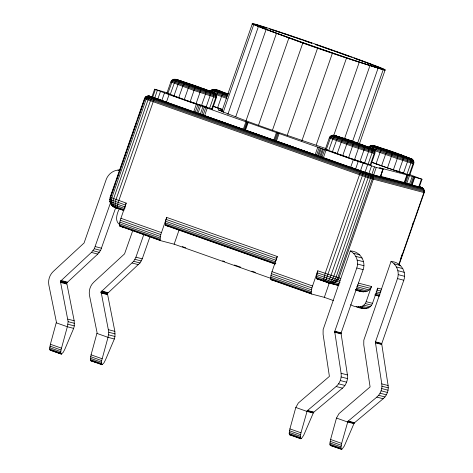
<?xml version="1.0" encoding="UTF-8"?>
<svg xmlns="http://www.w3.org/2000/svg" width="473" height="473" viewBox="0 0 473 473"><rect width="100%" height="100%" fill="white"/><g stroke="black" fill="none" stroke-linecap="round" stroke-linejoin="round"><path stroke-width="0.71" d="M115.915 207.085L100.631 250.388L97.757 254.072L66.728 282.972L74.184 320.777L74.296 325.891L73.67 328.386L64.919 349.056L63.281 352.273L61.259 354.117L50.203 350.215L49.659 348.985L50.386 344.249L56.405 322.113L48.843 284.988C47.939 280.111 49.588 274.967 53.183 271.543L84.064 242.992L106.224 179.444C108.246 173.904 113.887 169.571 119.906 170.12M61.259 354.117L60.71 352.893L60.999 350.002L67.343 326.742L68.142 321.675L60.396 281.323L91.431 252.422L94.304 248.745L110.558 202.645M150.036 236.512L142.261 258.832L140.02 262.941L107.418 293.52L114.862 331.366L114.974 336.48L114.348 338.981L105.597 359.651L103.959 362.868L101.937 364.707L90.881 360.804L90.337 359.575L91.064 354.839L97.083 332.702L89.521 295.578C88.557 290.729 90.219 285.491 93.861 282.133L124.559 253.865L132.866 230.345M101.937 364.707L101.388 363.483L101.677 360.592L108.021 337.332L108.82 332.265L101.092 291.871L133.693 261.297L135.934 257.182L143.946 234.165M289.18 433.629L289.908 428.887L295.808 407.478L298.327 403.02L329.397 376.384L323.089 334.287L323.13 329.604L350.322 250.944C359.634 251.057 366.315 260.995 363.128 269.64L341.021 333.205L347.43 374.935C348.11 379.849 346.224 384.91 342.476 388.162L313.552 412.391L303.631 435.45L301.331 438.625L300.781 438.761L289.73 434.853L289.18 433.629L300.237 437.531L300.781 438.761M300.237 437.531L300.964 432.795L307.225 410.747L336.149 386.512C339.898 383.26 341.778 378.199 341.104 373.286L334.695 331.561L356.802 267.99C358.977 261.658 356.27 254.149 350.322 250.944M329.858 444.218L330.586 439.476L336.486 418.067L339.005 413.609L370.093 386.926L363.767 344.876L363.808 340.193L391 261.534C400.312 261.646 406.993 271.585 403.806 280.229L381.699 343.794L388.108 385.525C388.865 390.414 386.932 395.558 383.154 398.751L354.23 422.98L344.309 446.039L342.009 449.22L341.459 449.35L330.408 445.442L329.858 444.218L340.909 448.126L341.459 449.35M340.909 448.126L341.642 443.384L347.903 421.337L376.827 397.101C380.605 393.908 382.533 388.765 381.782 383.875L375.373 342.15L397.48 278.579C399.655 272.247 396.948 264.744 391 261.534M270.781 278.337L174.141 244.186L160.578 240.656L119.669 225.952L119.539 223.776L120.254 220.252L126.161 203.1L110.126 197.247L144.472 98.615C145.631 94.31 152.412 96.811 148.557 95.93L367.929 173.532L422.673 187.988L424.364 190.554L424.21 192.629L399.052 264.862M160.578 240.656L160.028 239.403L160.79 234.578L166.697 217.42L277.243 256.49L276.167 260.345L165.621 221.281L166.697 217.42M275.02 264.052L165.863 225.479L165.314 224.226L165.621 221.281M333.299 300.509L324.318 297.34L311.66 294.04L271.13 279.72L270.58 278.467L271.342 273.642L277.243 256.49M311.66 294.04L311.11 292.793L311.873 287.962L317.779 270.81L340.726 278.496M338.585 285.532L328.546 282.907L316.945 278.869L316.567 278.491L316.443 276.315L317.779 270.81M213.14 92.241L214.831 93.075L195.308 86.719L174.933 79.204L195.331 86.559L190.128 101.843L166.88 93.276L170.848 81.894L172.012 80.174L173.887 79.269L176.5 79.499L194.521 85.465L213.14 92.241L215.611 93.772L216.516 95.647L216.368 97.716L212.401 109.097L190.128 101.843M334.411 135.408L353.78 142.55L348.577 157.834L325.335 149.267L329.297 137.885C330.059 135.58 332.797 134.687 334.955 135.491L333.388 135.201L353.757 142.71L373.28 149.066L374.971 151.638L374.817 153.707L370.856 165.089L348.577 157.834M149.586 96.143L363.69 171.918L325.3 281.819M371.595 148.232L374.066 149.764L353.644 143.118L332.336 135.26C346.307 138.27 359.935 143.833 373.28 149.066L368.638 147.068L371.21 145.382L373.28 145.53L392.625 152.832L387.446 167.956L371.21 162.168M124.913 208.055L125.085 206.955L109.819 201.392L110.126 197.247L110.451 197.294L110.162 198.66M387.446 167.956L409.724 175.211L413.686 163.829C414.573 161.417 412.769 159.011 410.463 158.349L412.154 159.188L392.625 152.832L372.257 145.317C385.992 149.421 400.075 153.654 412.935 159.886L392.513 153.234L371.21 145.382L371.808 145.471M125.239 206.329L126.161 203.1M110.694 196.602L115.288 183.406M116.257 180.627L118.918 172.982M120.124 169.511L126.173 152.146M127.136 149.367L136.573 122.282M138.021 118.114L144.555 99.36M154.612 89.208L169.062 94.63L166.419 102.215L151.975 96.799L154.612 89.208L167.146 92.779M152.72 97.166L155.363 89.574M154.712 97.952L157.355 90.367M119.32 208.628C117.115 213.518 114.259 220.938 119.829 224.787M157.811 99.117L160.453 91.531M161.801 100.572L164.444 92.98M167.785 93.713L172.213 81.391L174.708 79.671L176.713 79.783M170.174 94.665L174.59 82.337L176.902 80.54L178.699 80.576M173.893 96.054L178.286 83.721L180.308 81.817L181.798 81.734M178.682 97.799L183.045 85.453L184.701 83.414L185.794 83.189M184.216 99.773L188.556 87.416L190.406 84.833M195.999 103.871L199.961 92.489L200.576 88.977L200.227 88.25L195.331 86.559M196.336 104.267L193.694 111.853L323.39 157.686L326.033 150.095L169.062 94.63M195.172 112.373L197.815 104.781M196.638 112.876L199.281 105.29M197.998 113.337L200.641 105.751M201.439 105.71L205.406 94.334C207.204 90.692 203.751 88.262 200.227 88.25M200.321 114.105L202.958 106.52M201.681 114.567L204.318 106.981M203.148 115.069L205.79 107.483M206.08 107.247L210.042 95.865C211.567 92.347 208.002 89.852 204.756 89.781M204.626 115.589L207.269 108.004M209.592 108.364L213.56 96.989C214.831 93.76 211.644 91.177 208.623 91.064M211.75 108.997L215.718 97.615C216.752 94.848 214.31 92.158 211.555 91.999M222.399 109.647L217.55 107.921L221.512 96.539C222.18 93.429 225.379 92.194 227.956 94.482M174.141 244.186L178.942 230.392M221.701 111.723L252.298 23.857C295.785 41.198 340.247 56.618 385.075 70.128L359.338 144.04M223.126 112.539L253.723 24.673M227.809 114.472L258.406 26.606M235.755 116.73L266.11 29.563M246.102 120.562L276.457 33.394M243.317 129.259L245.96 121.673M244.169 129.567L246.811 121.981M244.919 129.839L247.562 122.253M245.528 130.063L248.171 122.477M258.317 125.771L288.914 37.905M272.513 130.04L302.868 42.872L261.9 27.966L252.428 23.934M273.82 140.061L276.463 132.475M274.671 140.351L277.314 132.765M275.576 140.664L278.219 133.079M276.48 140.984L279.123 133.392M287.259 135.213L317.614 48.051M301.815 141.031L332.413 53.171M316.171 145.146L346.526 57.978M315.172 154.653L317.815 147.068M316.555 155.15L319.198 147.558M317.755 155.582L320.398 147.996M318.684 155.93L321.327 148.345M319.878 156.403L322.521 148.818M320.806 156.752L323.449 149.166M322.007 157.19L324.649 149.604M326.234 149.704L330.662 137.389L333.163 135.662L335.162 135.781M333.743 135.461L359.244 62.241M328.629 150.656L333.039 138.329L335.357 136.531L337.154 136.567M332.342 152.052L336.735 139.718L338.763 137.809L340.253 137.732M337.131 153.79L341.5 141.451L343.156 139.411L344.243 139.18M344.427 138.956L369.921 65.735M342.671 155.765L347.005 143.414L348.861 140.83M352.539 141.51L378.039 68.295M357.434 143.697L383.171 69.779L385.069 70.069M326.033 150.095L353.307 159.738L350.664 167.324L365.02 172.273L373.611 175.01L376.254 167.424L383.106 169.192L380.463 176.778L382.947 169.163M354.454 159.862L358.416 148.481L359.031 144.975L358.676 144.241L353.78 142.55M355.59 169.05L358.232 161.459L376.254 167.424M359.894 161.707L363.855 150.325C365.659 146.689 362.206 144.253 358.676 144.241M360.485 170.735L363.128 163.15M364.529 163.238L368.497 151.857C370.022 148.345 366.457 145.844 363.211 145.779M365.02 172.273L367.663 164.687M368.047 164.362L372.009 152.98C373.28 149.752 370.093 147.168 367.078 147.056M370.205 164.988L374.167 153.613C375.201 150.84 372.759 148.15 370.004 147.99M324.318 297.34L329.362 282.854M368.881 173.55L371.524 165.964M371.813 174.484L374.456 166.898M376.005 163.912L380.369 151.567L382.024 149.527L383.112 149.302M381.54 165.887L385.879 153.53L387.73 150.946M382.639 169.772L380.463 176.778M393.323 169.984L397.285 158.603L397.899 155.091L397.545 154.364L392.649 152.673M398.763 171.823L402.724 160.442C404.527 156.805 401.074 154.369 397.545 154.364M403.398 173.36L407.365 161.979C408.891 158.461 405.326 155.966 402.08 155.895M406.916 174.478L410.883 163.096C412.154 159.874 408.968 157.29 405.946 157.172M379.979 176.151L404.244 182.472L406.886 174.886L421.993 179.273L419.35 186.859L418.806 186.776L421.449 179.19M404.244 182.472L404.782 182.625L407.424 175.04M404.782 182.625L405.663 182.909L408.305 175.323M409.074 175.111L413.035 163.729C414.07 160.962 411.628 158.272 408.879 158.106M405.663 182.909L406.821 183.293L409.464 175.708M350.594 304.689C355.56 307.828 363.962 308.39 366.173 301.673L371.459 286.502L358.374 283.096M406.821 183.293L409.541 184.216L412.184 176.624M409.541 184.216L410.7 184.594L413.343 177.008M410.7 184.594L411.581 184.878L414.218 177.292M414.762 177.446L412.119 185.038L411.581 184.878M356.163 306.658C361.478 309.035 370.146 310.394 372.505 303.323L377.785 288.146L381.404 289.092M400.779 258.394L402.476 253.528M412.149 225.745L413.361 222.275M398.727 264.815L423.885 192.576L423.737 189.513L421.52 187.485L370.897 174.306L363.69 171.918M194.308 85.915L194.521 85.465M373.936 150.325L375.178 150.786L376.88 148.356L379.121 147.848M355.938 290.05C361.094 292.438 369.259 293.195 371.459 286.502M377.164 289.399L377.785 288.146M352.976 141.457L339.608 137.046M372.825 145.406L391.845 151.573M228.5 93.896C222.771 93.494 215.41 86.305 210.183 91.076L211.082 91.514C214.772 86.997 220.424 92.844 224.663 93.311M369.537 147.505L372.032 145.785L374.031 145.897M145.264 97.728L145.95 96.941L145.643 96.894L368.502 175.761L424.364 190.554L423.932 190.347M188.922 84.058L189.626 83.774M386.246 150.172L386.949 149.888M183.932 82.373L185.091 82.237M222.801 92.489L223.966 92.359M342.387 138.364L343.546 138.234M155.363 98.307L154.34 99.253L153.14 101.866L118.173 202.474L117.452 205.997L117.582 208.173L123.991 210.68M361.721 171.226L360.698 172.172L359.498 174.785L325.152 273.418L323.81 278.916L323.94 281.092L324.318 281.47M90.881 360.804L96.273 362.377M289.73 434.853L290.28 434.722M330.408 445.442L339.939 448.487M218.556 91.082L220.099 91.082M338.136 136.957L339.685 136.957M334.914 135.928L336.752 136.023M228.016 95.12L212.755 89.385L214.375 89.415L219.348 90.946M347.761 139.783L348.081 139.766M326.281 282.156L338.508 285.408M153.518 97.651L151.839 98.36L150.373 100.879L116.027 199.505C115.252 202.101 114.507 205.276 116.181 207.671L117.96 208.552M378.702 295.483L377.667 295.454L378.465 295.743M381.865 148.286L382.415 148.351M327.186 282.464C330.662 283.043 332.69 279.094 333.761 276.386L368.106 177.753L368.467 174.85L367.462 173.207M220.672 91.857L213.802 89.326L215.369 89.622M151.922 97.071L149.681 97.574L147.978 100.01L113.626 198.636C112.338 202.03 112.899 207.221 117.038 208.221M175.962 79.417L176.5 79.499M172.651 80.268L172.012 80.174L194.74 88.552L216.516 95.647M171.965 81.054L171.315 80.954L194.427 89.48L216.575 96.693M171.498 81.995L170.848 81.894L194.09 90.461L216.368 97.716M212.377 89.811L211.762 89.716L227.59 95.664M213.353 92.525L213.891 92.607M171.622 94.919L172.137 95.002M151.975 96.799L152.513 96.882L147.511 95.989L368.266 174.094L423.459 188.686L419.403 186.587L421.437 187.462L420.639 187.054M146.807 96.362L146.518 96.321L368.467 174.85L424.033 189.561L423.625 189.36M207.659 107.448L205.146 106.727M331.963 135.686L331.342 135.591L353.449 143.739L374.64 150.639L373.782 150.225M331.1 136.265L330.467 136.165L353.189 144.543L374.971 151.638M373.28 145.53L373.824 145.613M370.832 145.802L370.211 145.708L392.324 153.861L413.508 160.761L412.657 160.341M369.975 146.382L369.336 146.287L392.064 154.665L413.84 161.754M368.638 147.068L369.283 147.168M371.802 148.516L372.346 148.599M375.03 152.684L352.882 145.471L329.77 136.951M410.676 158.632L411.214 158.715M374.817 153.707L352.539 146.459L329.297 137.885M325.335 149.267L327.606 149.84M413.899 162.801L397.592 157.604L371.914 148.451L374.226 146.654L376.023 146.689M331.023 151.242L331.514 151.319M413.686 163.829L397.285 158.603L375.178 150.786M365.168 163.114L363.057 162.564M404.983 173.561L395.812 170.694M421.52 187.485L422.673 187.988L422.336 187.822M424.21 192.629L368.106 177.753L144.472 98.615M110.02 199.346L109.701 199.299L125.54 205.081M117.251 208.025C113.745 207.452 110.511 204.975 109.819 201.392L110.534 202.757M124.109 209.669L111.628 205.134L113.195 206.53L115.176 207.487M217.574 90.698L215.771 90.662L213.459 92.46L226.738 97.296M150.68 96.604L148.002 96.947L146.116 99.312L111.77 197.939C110.321 201.776 112.018 206.831 116.24 207.931M178.297 80.026L177.393 79.848L181.23 80.96M377.797 146.943L378.554 147.073M327.96 282.718C331.703 283.853 334.973 280.424 336.078 277.154L370.424 178.522L370.56 175.542L369.011 173.721M149.888 96.285L146.92 96.516L144.921 98.833L110.576 197.466C109.086 201.545 111.397 206.47 115.619 207.7M217.166 90.148L213.353 89.48M374.717 145.962L375.621 146.139M328.546 282.907C332.454 284.267 336.605 281.435 337.84 277.71L372.186 179.084L372.145 176.051L370.182 174.094M328.906 283.014C332.915 284.444 337.568 282.02 338.916 278.029L373.262 179.397L373.12 176.334L370.897 174.306M406.886 174.886L379.6 167.797L383.106 169.192M117.96 170.032L120.071 170.582M353.473 253.256L359.799 254.9M394.151 263.845L400.477 265.489M355.844 256.39L362.17 258.033M396.522 266.979L402.848 268.623M357.251 260.091L363.577 261.74M397.929 270.68L404.255 272.33M357.582 264.064L363.908 265.714M398.26 274.659L404.586 276.303M356.802 267.99L363.128 269.64M397.48 278.579L403.806 280.229M115.436 207.091L113.195 206.53L123.613 210.302M165.863 225.479L170.144 226.597M340.057 280.442L317.158 272.791M357.44 284.971L370.525 288.376M376.851 290.026L381.002 291.102M340.063 282.375L316.703 274.665M356.754 286.715L369.153 289.943M376.171 291.77L380.316 292.852M120.047 226.331L124.263 227.43M339.04 283.711L332.608 281.926L316.443 276.315M356.411 288.234L367.432 291.102M375.834 293.29L379.985 294.372M316.945 278.869L321.167 279.969M339.165 284.917L331.053 282.712L316.396 277.616M355.844 289.257L365.487 291.77M375.272 294.318L379.417 295.394M355.696 289.642L357.074 290.002M355.867 289.925L363.447 291.9M375.302 294.986L379.452 296.068M374.687 294.933L378.838 296.009M366.173 301.673L372.505 303.323M365.239 303.548L371.571 305.197M271.13 279.72L275.41 280.832M363.867 305.12L370.193 306.764M362.147 306.273L368.479 307.923M360.201 306.942L366.528 308.591M358.162 307.072L364.488 308.721M95.256 246.593L101.583 248.242M135.934 257.182L142.261 258.832M94.304 248.745L100.631 250.388M134.982 259.334L141.309 260.978M93.015 250.708L99.342 252.351M133.693 261.297L140.02 262.941M91.431 252.422L97.757 254.072M132.109 263.018L138.435 264.661M334.778 331.236L341.104 332.88M375.456 341.825L381.782 343.469M334.695 331.561L341.021 333.205M375.373 342.15L381.699 343.794M334.659 331.892L340.992 333.542M375.337 342.482L381.67 344.131M334.689 332.229L341.015 333.873M375.361 342.819L381.693 344.462M60.958 280.448L67.29 282.097M101.636 291.037L107.968 292.686M101.411 291.285L107.738 292.929M60.621 280.85L66.953 282.499M101.228 291.563L107.554 293.213M101.092 291.871L107.418 293.52M60.396 281.323L66.728 282.972M101.003 292.225L107.33 293.875M60.302 281.843L66.628 283.493M100.98 292.592L107.306 294.241M60.343 282.369L66.669 284.013M101.021 292.958L107.347 294.608M341.104 373.286L347.43 374.935M381.782 383.875L388.108 385.525M381.953 386.216L388.28 387.86M341.199 376.963L347.525 378.613M381.741 388.558L388.067 390.207M381.149 390.834L387.476 392.484M340.359 380.558L346.685 382.208M380.091 393.181L386.417 394.825M338.633 383.816L344.959 385.465M378.631 395.292L384.957 396.942M336.149 386.512L342.476 388.162M376.827 397.101L383.154 398.751M67.858 319.127L74.184 320.777M108.536 329.716L114.862 331.366M68.142 321.675L74.474 323.325M108.82 332.265L115.152 333.914M67.97 324.242L74.296 325.891M108.648 334.837L114.974 336.48M73.67 328.386L67.343 326.742L56.287 322.834M114.348 338.981L108.021 337.332L96.965 333.424M307.485 410.487L313.812 412.131M348.163 421.076L354.49 422.726M307.225 410.747L313.552 412.391M347.903 421.337L354.23 422.98M307.018 411.049L313.345 412.693M347.696 421.638L354.023 423.288M313.191 413.03L306.865 411.38L295.808 407.478M353.869 423.619L347.543 421.975L336.486 418.067M259.334 25.696L254.202 24.206L259.429 25.737M222.848 110.936L218.118 109.789C253.292 124.5 289.789 136.029 325.796 148.557M383.171 69.779L353.1 60.195L302.868 42.872M176.76 79.659L173.887 79.269L195.195 87.121L215.611 93.772L211.082 91.514M175.802 79.742L174.484 79.358L172.887 79.594L195 87.747L216.191 94.647L215.333 94.228M167.531 93.37L169.689 94.003M364.458 163.031L365.599 163.362M260.653 26.11L262.367 26.648M266.807 28.043L262.941 26.825L266.837 28.073M260.493 26.045L262.326 26.63M335.848 135.84L338.928 136.821M204.608 106.573L198.489 104.58M205.436 106.868L180.964 98.502M402.062 172.763L396.918 171.084M360.42 161.725L362.401 162.351M363.891 162.866L352.864 159.188M269.439 28.9L273.223 30.136L270.751 29.32M277.521 31.543L273.849 30.343L281.778 32.968L278.13 31.744M282.405 33.175L284.273 33.79M220.022 91.171L228.181 93.908M180.473 80.83L193.812 85.341M282.458 33.193L287.2 34.783L284.858 33.991M287.809 34.984L290.239 35.8M287.868 35.008L293.845 37.036M299.539 38.957L296.506 37.935L302.336 39.921L300.142 39.164M391.733 169.31L396.303 170.883M357.434 160.761L349.086 157.887M290.848 36.007L295.247 37.503M304.961 40.814L302.992 40.146L311.831 43.197L305.647 41.056M315.231 44.367L317.277 45.071M387.328 167.791L391.999 169.423M190.004 101.677L194.409 103.197M315.148 44.338L317.755 45.242M318.406 45.467L333.837 50.877L319.76 45.94M391.78 151.679L409.269 157.97L408.471 157.562M194.456 85.566L211.945 91.857L211.153 91.449M196.336 86.63L199.718 87.812L199.446 87.186M353.556 141.782L370.4 147.854L369.602 147.44M382.669 166.183L387.346 167.82M348.459 157.675L335.623 153.116M343.8 156.06L348.477 157.698M353.307 159.738L358.232 161.459M166.076 219.401L276.622 258.465M357.765 290.18L361.449 291.48M124.825 208.599L110.481 203.384L111.847 205.17M165.361 222.925L275.209 261.746M165.314 224.226L275.86 263.295M165.485 225.101L275.339 263.916M316.567 278.491L326.92 282.127L328.552 280.566L330.284 277.397L365.387 176.837L366.013 174.023L365.647 172.592M120.881 218.272L161.411 232.598M271.963 271.662L312.499 285.988M120.254 220.252L160.79 234.578M271.342 273.642L311.873 287.962M119.799 222.127L160.335 236.453M270.881 275.517L311.417 289.843M358.345 306.841L362.489 308.301M119.539 223.776L160.075 238.096M270.621 277.166L311.157 291.486M182.276 246.557L185.753 247.787M222.653 260.824L224.74 261.563M234.49 265.004L240.757 267.221M251.89 271.153L255.373 272.389M119.498 225.077L160.028 239.403M270.58 278.467L311.11 292.793M119.669 225.952L160.199 240.272M270.751 279.336L311.287 293.662M91.064 354.839L102.121 358.741M330.586 439.476L341.642 443.384M90.621 356.683L101.677 360.592M330.142 441.327L341.199 445.229M50.386 344.249L61.443 348.152M90.373 358.298L101.429 362.206M289.908 428.887L300.964 432.795M329.894 442.941L340.95 446.849M90.337 359.575L101.388 363.483M101.11 364.092L102.487 364.577M49.943 346.094L60.999 350.002M90.509 360.432L101.565 364.334M289.464 430.732L300.521 434.64M330.03 445.069L341.086 448.978M49.695 347.708L60.751 351.616M289.216 432.352L300.272 436.254M49.659 348.985L60.71 352.893M51.445 350.322L61.809 353.987M290.972 434.965L293.041 435.698M297.878 437.407L301.331 438.625M49.831 349.837L60.887 353.745M289.352 434.48L300.408 438.388M348.459 56.08L334.506 51.114L349.6 56.494M227.614 94.529L219.945 91.762L217.734 93.015L216.723 94.795L227.052 98.514M227.158 96.403L210.881 90.29M410.186 174.797L421.993 179.273M382.899 166.242L374.492 163.238M222.369 109.505L217.296 107.678M222.34 109.517L216.043 107.247M339.419 154.5L343.173 155.836M350.227 56.719L352.107 57.399M360.225 60.337L353.987 58.084L362.844 61.301L360.917 60.591M375.148 163.451L378.743 164.758M212.761 106.177L217.55 107.921M177.807 97.355L181.419 98.644M363.453 61.531L366.504 62.661L364.63 61.951M370.572 64.162L367.113 62.885L372.836 65.032M375.473 66.019L373.469 65.268L376.756 66.527M371.553 162.133L374.592 163.244M213.098 106.141L216.699 107.46M334.05 152.495L336.279 153.329M332.685 152.016L335.038 152.897M174.23 96.019L177.269 97.131M371.264 64.423L372.919 65.055M377.312 66.74L378.968 67.379M378.122 67.071L380.162 67.881M380.848 68.153L382.444 68.786M411.013 159.046L412.107 159.484M330.793 151.265L333.495 152.288M204.241 106.076L206.039 106.792M172.338 95.268L175.04 96.291M379.594 67.633L384.443 69.762L382.781 68.952M408.826 174.768L409.724 175.211M421.437 187.367L421.739 187.515M423.979 191.382L424.423 191.6L368.384 176.748L144.945 97.68M214.831 89.539L215.582 89.905M211.502 108.66L212.401 109.097M172.574 95.25L173.248 95.581M405.373 156.397L406.514 157.332M366.504 146.281L367.143 146.63M208.055 90.284L208.688 90.639M401.382 154.949L401.814 155.221M362.513 144.827L363.252 145.619M204.058 88.835L204.797 89.622M272.838 31.768A70.306 1.348 19.2 0 0 383.266 69.513A70.306 1.348 19.2 0 0 300.237 38.898A70.306 1.348 19.2 0 0 272.838 31.768"/></g></svg>
